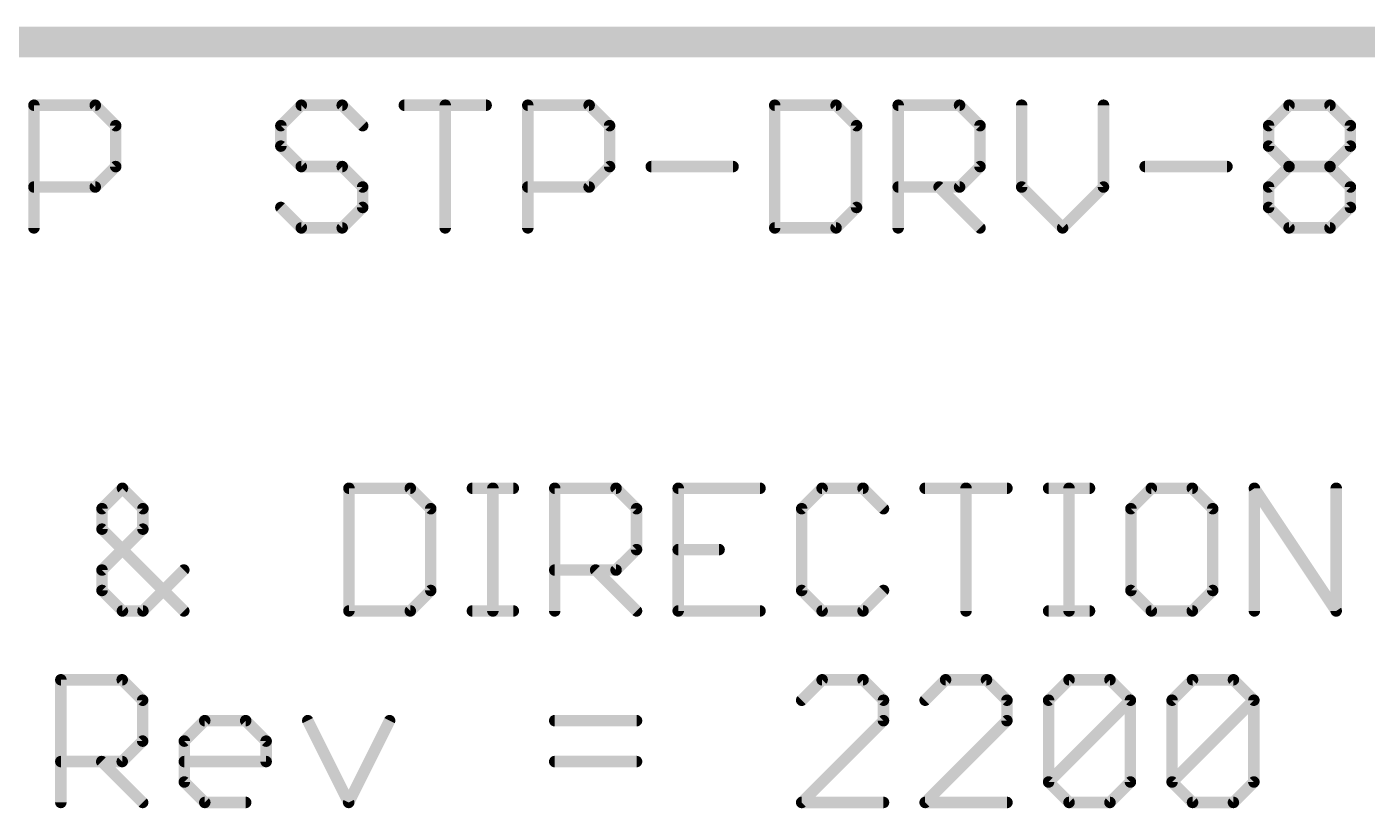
# Model space of a CAD drawing. Extents: x 0 to 387, y 0 to 260.
# Drawn here: x 308.62 to 326.39, y 167.64 to 178 of the extents above; entities that cross this region are included whole.
import ezdxf

# ---------------------------------------------------------------- set-up
doc = ezdxf.new("R2010")
doc.units = 0
doc.layers.add('91', color=94, linetype='CONTINUOUS')
doc.layers.add('94', color=14, linetype='CONTINUOUS')

msp = doc.modelspace()

# ---------------------------------------------------------------- linework, layer by layer
at = {"layer": '91', "const_width": 0.4064}
msp.add_lwpolyline([(294.64, 177.8), (353.06, 177.8)], dxfattribs=at)
at = {"layer": '94', "const_width": 0.1524}
for points in [[(308.7163, 175.3362), (308.7163, 176.9632)], [(308.7163, 176.9632), (309.5298, 176.9632)], [(309.5298, 176.9632), (309.801, 176.692)], [(312.2618, 176.9632), (311.9906, 176.692)], [(312.8041, 176.9632), (312.2618, 176.9632)], [(313.0753, 176.692), (312.8041, 176.9632)], [(313.6278, 176.9632), (314.7124, 176.9632)], [(314.1701, 175.3362), (314.1701, 176.9632)], [(315.2649, 175.3362), (315.2649, 176.9632)], [(315.2649, 176.9632), (316.0784, 176.9632)], [(316.0784, 176.9632), (316.3496, 176.692)], [(318.5392, 176.9632), (318.5392, 175.3362)], [(319.3527, 176.9632), (318.5392, 176.9632)], [(319.6239, 176.692), (319.3527, 176.9632)], [(320.1764, 175.3362), (320.1764, 176.9632)], [(320.1764, 176.9632), (320.9899, 176.9632)], [(320.9899, 176.9632), (321.261, 176.692)], [(321.8135, 176.9632), (321.8135, 175.8785)], [(322.8982, 175.8785), (322.8982, 176.9632)], [(325.0879, 176.692), (325.359, 176.9632)], [(325.359, 176.9632), (325.9014, 176.9632)], [(325.9014, 176.9632), (326.1725, 176.692)], [(309.801, 176.692), (309.801, 176.1497)], [(311.9906, 176.692), (311.9906, 176.4209)], [(316.3496, 176.692), (316.3496, 176.1497)], [(319.6239, 175.6074), (319.6239, 176.692)], [(321.261, 176.692), (321.261, 176.1497)], [(325.0879, 176.4209), (325.0879, 176.692)], [(326.1725, 176.692), (326.1725, 176.4209)], [(311.9906, 176.4209), (312.2618, 176.1497)], [(325.359, 176.1497), (325.0879, 176.4209)], [(326.1725, 176.4209), (325.9014, 176.1497)], [(309.801, 176.1497), (309.5298, 175.8785)], [(312.2618, 176.1497), (312.8041, 176.1497)], [(312.8041, 176.1497), (313.0753, 175.8785)], [(316.3496, 176.1497), (316.0784, 175.8785)], [(316.9021, 176.1497), (317.9867, 176.1497)], [(321.261, 176.1497), (320.9899, 175.8785)], [(323.4507, 176.1497), (324.5354, 176.1497)], [(325.0879, 175.8785), (325.359, 176.1497)], [(325.359, 176.1497), (325.9014, 176.1497)], [(325.9014, 176.1497), (326.1725, 175.8785)], [(309.5298, 175.8785), (308.7163, 175.8785)], [(313.0753, 175.8785), (313.0753, 175.6074)], [(316.0784, 175.8785), (315.2649, 175.8785)], [(320.9899, 175.8785), (320.1764, 175.8785)], [(320.7187, 175.8785), (321.261, 175.3362)], [(321.8135, 175.8785), (322.3559, 175.3362)], [(322.3559, 175.3362), (322.8982, 175.8785)], [(325.0879, 175.6074), (325.0879, 175.8785)], [(326.1725, 175.8785), (326.1725, 175.6074)], [(312.2618, 175.3362), (311.9906, 175.6074)], [(313.0753, 175.6074), (312.8041, 175.3362)], [(319.3527, 175.3362), (319.6239, 175.6074)], [(325.359, 175.3362), (325.0879, 175.6074)], [(326.1725, 175.6074), (325.9014, 175.3362)], [(312.8041, 175.3362), (312.2618, 175.3362)], [(318.5392, 175.3362), (319.3527, 175.3362)], [(325.9014, 175.3362), (325.359, 175.3362)], [(309.8903, 171.8832), (309.6191, 171.612)], [(310.1615, 171.612), (309.8903, 171.8832)], [(312.8935, 171.8832), (312.8935, 170.2562)], [(313.7069, 171.8832), (312.8935, 171.8832)], [(313.9781, 171.612), (313.7069, 171.8832)], [(314.5306, 171.8832), (315.0729, 171.8832)], [(314.8018, 170.2562), (314.8018, 171.8832)], [(315.622, 170.2562), (315.622, 171.8832)], [(315.622, 171.8832), (316.4355, 171.8832)], [(316.4355, 171.8832), (316.7067, 171.612)], [(318.3439, 171.8832), (317.2592, 171.8832)], [(317.2592, 171.8832), (317.2592, 170.2562)], [(319.1675, 171.8832), (318.8964, 171.612)], [(319.7099, 171.8832), (319.1675, 171.8832)], [(319.981, 171.612), (319.7099, 171.8832)], [(320.5335, 171.8832), (321.6182, 171.8832)], [(321.0758, 170.2562), (321.0758, 171.8832)], [(322.1707, 171.8832), (322.713, 171.8832)], [(322.4418, 170.2562), (322.4418, 171.8832)], [(323.5333, 171.8832), (323.2621, 171.612)], [(324.0756, 171.8832), (323.5333, 171.8832)], [(324.3468, 171.612), (324.0756, 171.8832)], [(324.8993, 170.2562), (324.8993, 171.8832)], [(324.8993, 171.8832), (325.9839, 170.2562)], [(325.9839, 170.2562), (325.9839, 171.8832)], [(309.6191, 171.612), (309.6191, 171.3409)], [(310.1615, 171.3409), (310.1615, 171.612)], [(313.9781, 170.5274), (313.9781, 171.612)], [(316.7067, 171.612), (316.7067, 171.0697)], [(318.8964, 171.612), (318.8964, 170.5274)], [(323.2621, 171.612), (323.2621, 170.5274)], [(324.3468, 170.5274), (324.3468, 171.612)], [(309.6191, 170.7985), (310.1615, 171.3409)], [(309.6191, 171.3409), (310.7038, 170.2562)], [(316.7067, 171.0697), (316.4355, 170.7985)], [(317.2592, 171.0697), (317.8015, 171.0697)], [(309.6191, 170.5274), (309.6191, 170.7985)], [(310.7038, 170.7985), (310.1615, 170.2562)], [(316.4355, 170.7985), (315.622, 170.7985)], [(316.1644, 170.7985), (316.7067, 170.2562)], [(309.8903, 170.2562), (309.6191, 170.5274)], [(313.7069, 170.2562), (313.9781, 170.5274)], [(318.8964, 170.5274), (319.1675, 170.2562)], [(319.7099, 170.2562), (319.981, 170.5274)], [(323.2621, 170.5274), (323.5333, 170.2562)], [(324.0756, 170.2562), (324.3468, 170.5274)], [(310.1615, 170.2562), (309.8903, 170.2562)], [(312.8935, 170.2562), (313.7069, 170.2562)], [(314.5306, 170.2562), (315.0729, 170.2562)], [(317.2592, 170.2562), (318.3439, 170.2562)], [(319.1675, 170.2562), (319.7099, 170.2562)], [(322.1707, 170.2562), (322.713, 170.2562)], [(323.5333, 170.2562), (324.0756, 170.2562)], [(309.0734, 167.7162), (309.0734, 169.3432)], [(309.0734, 169.3432), (309.8869, 169.3432)], [(309.8869, 169.3432), (310.1581, 169.072)], [(319.1675, 169.3432), (318.8964, 169.072)], [(319.7099, 169.3432), (319.1675, 169.3432)], [(319.981, 169.072), (319.7099, 169.3432)], [(320.8047, 169.3432), (320.5335, 169.072)], [(321.347, 169.3432), (320.8047, 169.3432)], [(321.6182, 169.072), (321.347, 169.3432)], [(322.1707, 169.072), (322.4418, 169.3432)], [(322.4418, 169.3432), (322.9842, 169.3432)], [(322.9842, 169.3432), (323.2553, 169.072)], [(323.8078, 169.072), (324.079, 169.3432)], [(324.079, 169.3432), (324.6213, 169.3432)], [(324.6213, 169.3432), (324.8925, 169.072)], [(310.1581, 169.072), (310.1581, 168.5297)], [(319.981, 168.8009), (319.981, 169.072)], [(321.6182, 168.8009), (321.6182, 169.072)], [(322.1707, 167.9874), (322.1707, 169.072)], [(322.1707, 167.9874), (323.2553, 169.072)], [(323.2553, 169.072), (323.2553, 167.9874)], [(323.8078, 167.9874), (323.8078, 169.072)], [(323.8078, 167.9874), (324.8925, 169.072)], [(324.8925, 169.072), (324.8925, 167.9874)], [(310.7106, 168.5297), (310.9817, 168.8009)], [(310.9817, 168.8009), (311.5241, 168.8009)], [(311.5241, 168.8009), (311.7952, 168.5297)], [(312.3477, 168.8009), (312.8901, 167.7162)], [(312.8901, 167.7162), (313.4324, 168.8009)], [(315.622, 168.8009), (316.7067, 168.8009)], [(318.8964, 167.7162), (319.981, 168.8009)], [(320.5335, 167.7162), (321.6182, 168.8009)], [(310.1581, 168.5297), (309.8869, 168.2585)], [(310.7106, 167.9874), (310.7106, 168.5297)], [(311.7952, 168.5297), (311.7952, 168.2585)], [(309.8869, 168.2585), (309.0734, 168.2585)], [(309.6157, 168.2585), (310.1581, 167.7162)], [(311.7952, 168.2585), (310.7106, 168.2585)], [(315.622, 168.2585), (316.7067, 168.2585)], [(310.9817, 167.7162), (310.7106, 167.9874)], [(322.4418, 167.7162), (322.1707, 167.9874)], [(323.2553, 167.9874), (322.9842, 167.7162)], [(324.079, 167.7162), (323.8078, 167.9874)], [(324.8925, 167.9874), (324.6213, 167.7162)], [(311.5241, 167.7162), (310.9817, 167.7162)], [(319.981, 167.7162), (318.8964, 167.7162)], [(321.6182, 167.7162), (320.5335, 167.7162)], [(322.9842, 167.7162), (322.4418, 167.7162)], [(324.6213, 167.7162), (324.079, 167.7162)]]:
    msp.add_lwpolyline(points, dxfattribs=at)
at = {"layer": '94', "const_width": 0.0762}
for points in [[(308.7544, 176.9632, 1), (308.6782, 176.9632)], [(308.7163, 177.0013, 1), (308.7163, 176.9251)], [(309.5567, 176.9901, 1), (309.5028, 176.9362)], [(309.5298, 176.9251, 1), (309.5298, 177.0013)], [(312.2618, 177.0013, 1), (312.2618, 176.9251)], [(312.2887, 176.9362, 1), (312.2348, 176.9901)], [(312.831, 176.9901, 1), (312.7772, 176.9362)], [(312.8041, 176.9251, 1), (312.8041, 177.0013)], [(313.6278, 177.0013, 1), (313.6278, 176.9251)], [(314.2082, 176.9632, 1), (314.132, 176.9632)], [(314.7124, 176.9251, 1), (314.7124, 177.0013)], [(315.303, 176.9632, 1), (315.2268, 176.9632)], [(315.2649, 177.0013, 1), (315.2649, 176.9251)], [(316.1054, 176.9901, 1), (316.0515, 176.9362)], [(316.0784, 176.9251, 1), (316.0784, 177.0013)], [(318.5773, 176.9632, 1), (318.5011, 176.9632)], [(318.5392, 177.0013, 1), (318.5392, 176.9251)], [(319.3797, 176.9901, 1), (319.3258, 176.9362)], [(319.3527, 176.9251, 1), (319.3527, 177.0013)], [(320.2145, 176.9632, 1), (320.1383, 176.9632)], [(320.1764, 177.0013, 1), (320.1764, 176.9251)], [(321.0168, 176.9901, 1), (320.9629, 176.9362)], [(320.9899, 176.9251, 1), (320.9899, 177.0013)], [(321.8516, 176.9632, 1), (321.7754, 176.9632)], [(322.9363, 176.9632, 1), (322.8601, 176.9632)], [(325.359, 177.0013, 1), (325.359, 176.9251)], [(325.386, 176.9362, 1), (325.3321, 176.9901)], [(325.9283, 176.9901, 1), (325.8744, 176.9362)], [(325.9014, 176.9251, 1), (325.9014, 177.0013)], [(309.8391, 176.692, 1), (309.7629, 176.692)], [(309.774, 176.6651, 1), (309.8279, 176.719)], [(312.0287, 176.692, 1), (311.9525, 176.692)], [(311.9637, 176.719, 1), (312.0175, 176.6651)], [(313.0483, 176.6651, 1), (313.1022, 176.719)], [(316.3877, 176.692, 1), (316.3115, 176.692)], [(316.3226, 176.6651, 1), (316.3765, 176.719)], [(319.662, 176.692, 1), (319.5858, 176.692)], [(319.597, 176.6651, 1), (319.6508, 176.719)], [(321.2991, 176.692, 1), (321.2229, 176.692)], [(321.2341, 176.6651, 1), (321.288, 176.719)], [(325.0609, 176.719, 1), (325.1148, 176.6651)], [(325.126, 176.692, 1), (325.0498, 176.692)], [(326.2106, 176.692, 1), (326.1344, 176.692)], [(326.1456, 176.6651, 1), (326.1995, 176.719)], [(312.0175, 176.4478, 1), (311.9637, 176.3939)], [(325.1148, 176.4478, 1), (325.0609, 176.3939)], [(326.1995, 176.3939, 1), (326.1456, 176.4478)], [(311.9525, 176.4209, 1), (312.0287, 176.4209)], [(325.0498, 176.4209, 1), (325.126, 176.4209)], [(326.1344, 176.4209, 1), (326.2106, 176.4209)], [(309.7629, 176.1497, 1), (309.8391, 176.1497)], [(309.8279, 176.1228, 1), (309.774, 176.1766)], [(312.2618, 176.1878, 1), (312.2618, 176.1116)], [(312.2348, 176.1228, 1), (312.2887, 176.1766)], [(312.831, 176.1766, 1), (312.7772, 176.1228)], [(312.8041, 176.1116, 1), (312.8041, 176.1878)], [(316.3115, 176.1497, 1), (316.3877, 176.1497)], [(316.3765, 176.1228, 1), (316.3226, 176.1766)], [(316.9021, 176.1878, 1), (316.9021, 176.1116)], [(317.9867, 176.1116, 1), (317.9867, 176.1878)], [(321.2229, 176.1497, 1), (321.2991, 176.1497)], [(321.288, 176.1228, 1), (321.2341, 176.1766)], [(323.4507, 176.1878, 1), (323.4507, 176.1116)], [(324.5354, 176.1116, 1), (324.5354, 176.1878)], [(325.359, 176.1878, 1), (325.359, 176.1116)], [(325.386, 176.1228, 1), (325.3321, 176.1766)], [(325.3321, 176.1228, 1), (325.386, 176.1766)], [(325.9283, 176.1766, 1), (325.8744, 176.1228)], [(325.8744, 176.1766, 1), (325.9283, 176.1228)], [(325.9014, 176.1116, 1), (325.9014, 176.1878)], [(308.7163, 175.9166, 1), (308.7163, 175.8404)], [(309.5298, 175.8404, 1), (309.5298, 175.9166)], [(313.1134, 175.8785, 1), (313.0372, 175.8785)], [(315.2649, 175.9166, 1), (315.2649, 175.8404)], [(316.0784, 175.8404, 1), (316.0784, 175.9166)], [(320.1764, 175.9166, 1), (320.1764, 175.8404)], [(320.7457, 175.9055, 1), (320.6918, 175.8516)], [(320.9899, 175.8404, 1), (320.9899, 175.9166)], [(321.8405, 175.9055, 1), (321.7866, 175.8516)], [(322.9251, 175.8516, 1), (322.8713, 175.9055)], [(325.126, 175.8785, 1), (325.0498, 175.8785)], [(326.2106, 175.8785, 1), (326.1344, 175.8785)], [(309.5028, 175.9055, 1), (309.5567, 175.8516)], [(313.0483, 175.8516, 1), (313.1022, 175.9055)], [(316.0515, 175.9055, 1), (316.1054, 175.8516)], [(320.9629, 175.9055, 1), (321.0168, 175.8516)], [(321.7754, 175.8785, 1), (321.8516, 175.8785)], [(322.8601, 175.8785, 1), (322.9363, 175.8785)], [(325.0609, 175.9055, 1), (325.1148, 175.8516)], [(326.1456, 175.8516, 1), (326.1995, 175.9055)], [(312.0175, 175.6343, 1), (311.9637, 175.5804)], [(313.0372, 175.6074, 1), (313.1134, 175.6074)], [(313.1022, 175.5804, 1), (313.0483, 175.6343)], [(319.5858, 175.6074, 1), (319.662, 175.6074)], [(319.6508, 175.5804, 1), (319.597, 175.6343)], [(325.1148, 175.6343, 1), (325.0609, 175.5804)], [(325.0498, 175.6074, 1), (325.126, 175.6074)], [(326.1344, 175.6074, 1), (326.2106, 175.6074)], [(326.1995, 175.5804, 1), (326.1456, 175.6343)], [(308.6782, 175.3362, 1), (308.7544, 175.3362)], [(312.2618, 175.3743, 1), (312.2618, 175.2981)], [(312.2348, 175.3093, 1), (312.2887, 175.3631)], [(312.7772, 175.3631, 1), (312.831, 175.3093)], [(312.8041, 175.2981, 1), (312.8041, 175.3743)], [(314.132, 175.3362, 1), (314.2082, 175.3362)], [(315.2268, 175.3362, 1), (315.303, 175.3362)], [(318.5392, 175.3743, 1), (318.5392, 175.2981)], [(318.5011, 175.3362, 1), (318.5773, 175.3362)], [(319.3258, 175.3631, 1), (319.3797, 175.3093)], [(319.3527, 175.2981, 1), (319.3527, 175.3743)], [(320.1383, 175.3362, 1), (320.2145, 175.3362)], [(321.2341, 175.3093, 1), (321.288, 175.3631)], [(322.3289, 175.3631, 1), (322.3828, 175.3093)], [(322.3289, 175.3093, 1), (322.3828, 175.3631)], [(325.359, 175.3743, 1), (325.359, 175.2981)], [(325.3321, 175.3093, 1), (325.386, 175.3631)], [(325.8744, 175.3631, 1), (325.9283, 175.3093)], [(325.9014, 175.2981, 1), (325.9014, 175.3743)], [(309.9172, 171.9101, 1), (309.8634, 171.8562)], [(309.9172, 171.8562, 1), (309.8634, 171.9101)], [(312.9316, 171.8832, 1), (312.8554, 171.8832)], [(312.8935, 171.9213, 1), (312.8935, 171.8451)], [(313.7339, 171.9101, 1), (313.68, 171.8562)], [(313.7069, 171.8451, 1), (313.7069, 171.9213)], [(314.5306, 171.9213, 1), (314.5306, 171.8451)], [(314.8399, 171.8832, 1), (314.7637, 171.8832)], [(315.0729, 171.8451, 1), (315.0729, 171.9213)], [(315.6601, 171.8832, 1), (315.5839, 171.8832)], [(315.622, 171.9213, 1), (315.622, 171.8451)], [(316.4625, 171.9101, 1), (316.4086, 171.8562)], [(316.4355, 171.8451, 1), (316.4355, 171.9213)], [(317.2592, 171.9213, 1), (317.2592, 171.8451)], [(317.2973, 171.8832, 1), (317.2211, 171.8832)], [(318.3439, 171.8451, 1), (318.3439, 171.9213)], [(319.1675, 171.9213, 1), (319.1675, 171.8451)], [(319.1945, 171.8562, 1), (319.1406, 171.9101)], [(319.7368, 171.9101, 1), (319.6829, 171.8562)], [(319.7099, 171.8451, 1), (319.7099, 171.9213)], [(320.5335, 171.9213, 1), (320.5335, 171.8451)], [(321.1139, 171.8832, 1), (321.0377, 171.8832)], [(321.6182, 171.8451, 1), (321.6182, 171.9213)], [(322.1707, 171.9213, 1), (322.1707, 171.8451)], [(322.4799, 171.8832, 1), (322.4037, 171.8832)], [(322.713, 171.8451, 1), (322.713, 171.9213)], [(323.5333, 171.9213, 1), (323.5333, 171.8451)], [(323.5602, 171.8562, 1), (323.5063, 171.9101)], [(324.1025, 171.9101, 1), (324.0487, 171.8562)], [(324.0756, 171.8451, 1), (324.0756, 171.9213)], [(324.9374, 171.8832, 1), (324.8612, 171.8832)], [(324.931, 171.9043, 1), (324.8676, 171.8621)], [(326.022, 171.8832, 1), (325.9458, 171.8832)], [(309.6572, 171.612, 1), (309.581, 171.612)], [(310.1996, 171.612, 1), (310.1234, 171.612)], [(314.0162, 171.612, 1), (313.94, 171.612)], [(316.7448, 171.612, 1), (316.6686, 171.612)], [(318.9345, 171.612, 1), (318.8583, 171.612)], [(323.3002, 171.612, 1), (323.224, 171.612)], [(324.3849, 171.612, 1), (324.3087, 171.612)], [(309.5922, 171.639, 1), (309.6461, 171.5851)], [(310.1345, 171.5851, 1), (310.1884, 171.639)], [(313.9512, 171.5851, 1), (314.005, 171.639)], [(316.6798, 171.5851, 1), (316.7336, 171.639)], [(318.8694, 171.639, 1), (318.9233, 171.5851)], [(319.9541, 171.5851, 1), (320.008, 171.639)], [(323.2352, 171.639, 1), (323.289, 171.5851)], [(324.3198, 171.5851, 1), (324.3737, 171.639)], [(309.6461, 171.3678, 1), (309.5922, 171.3139)], [(309.581, 171.3409, 1), (309.6572, 171.3409)], [(310.1234, 171.3409, 1), (310.1996, 171.3409)], [(310.1884, 171.3139, 1), (310.1345, 171.3678)], [(316.6686, 171.0697, 1), (316.7448, 171.0697)], [(316.7336, 171.0428, 1), (316.6798, 171.0966)], [(317.2592, 171.1078, 1), (317.2592, 171.0316)], [(317.8015, 171.0316, 1), (317.8015, 171.1078)], [(309.6572, 170.7985, 1), (309.581, 170.7985)], [(309.5922, 170.8255, 1), (309.6461, 170.7716)], [(310.7307, 170.7716, 1), (310.6769, 170.8255)], [(315.622, 170.8366, 1), (315.622, 170.7604)], [(316.1913, 170.8255, 1), (316.1374, 170.7716)], [(316.4086, 170.8255, 1), (316.4625, 170.7716)], [(316.4355, 170.7604, 1), (316.4355, 170.8366)], [(309.6461, 170.5543, 1), (309.5922, 170.5004)], [(309.581, 170.5274, 1), (309.6572, 170.5274)], [(313.94, 170.5274, 1), (314.0162, 170.5274)], [(314.005, 170.5004, 1), (313.9512, 170.5543)], [(318.9233, 170.5543, 1), (318.8694, 170.5004)], [(318.8583, 170.5274, 1), (318.9345, 170.5274)], [(320.008, 170.5004, 1), (319.9541, 170.5543)], [(323.289, 170.5543, 1), (323.2352, 170.5004)], [(323.224, 170.5274, 1), (323.3002, 170.5274)], [(324.3087, 170.5274, 1), (324.3849, 170.5274)], [(324.3737, 170.5004, 1), (324.3198, 170.5543)], [(309.8903, 170.2943, 1), (309.8903, 170.2181)], [(309.8634, 170.2293, 1), (309.9172, 170.2831)], [(310.1345, 170.2831, 1), (310.1884, 170.2293)], [(310.1615, 170.2181, 1), (310.1615, 170.2943)], [(310.6769, 170.2293, 1), (310.7307, 170.2831)], [(312.8935, 170.2943, 1), (312.8935, 170.2181)], [(312.8554, 170.2562, 1), (312.9316, 170.2562)], [(313.68, 170.2831, 1), (313.7339, 170.2293)], [(313.7069, 170.2181, 1), (313.7069, 170.2943)], [(314.5306, 170.2943, 1), (314.5306, 170.2181)], [(314.7637, 170.2562, 1), (314.8399, 170.2562)], [(315.0729, 170.2181, 1), (315.0729, 170.2943)], [(315.5839, 170.2562, 1), (315.6601, 170.2562)], [(316.6798, 170.2293, 1), (316.7336, 170.2831)], [(317.2592, 170.2943, 1), (317.2592, 170.2181)], [(317.2211, 170.2562, 1), (317.2973, 170.2562)], [(318.3439, 170.2181, 1), (318.3439, 170.2943)], [(319.1675, 170.2943, 1), (319.1675, 170.2181)], [(319.1406, 170.2293, 1), (319.1945, 170.2831)], [(319.6829, 170.2831, 1), (319.7368, 170.2293)], [(319.7099, 170.2181, 1), (319.7099, 170.2943)], [(321.0377, 170.2562, 1), (321.1139, 170.2562)], [(322.1707, 170.2943, 1), (322.1707, 170.2181)], [(322.4037, 170.2562, 1), (322.4799, 170.2562)], [(322.713, 170.2181, 1), (322.713, 170.2943)], [(323.5333, 170.2943, 1), (323.5333, 170.2181)], [(323.5063, 170.2293, 1), (323.5602, 170.2831)], [(324.0487, 170.2831, 1), (324.1025, 170.2293)], [(324.0756, 170.2181, 1), (324.0756, 170.2943)], [(324.8612, 170.2562, 1), (324.9374, 170.2562)], [(325.9458, 170.2562, 1), (326.022, 170.2562)], [(325.9522, 170.2351, 1), (326.0156, 170.2773)], [(309.1115, 169.3432, 1), (309.0353, 169.3432)], [(309.0734, 169.3813, 1), (309.0734, 169.3051)], [(309.9139, 169.3701, 1), (309.86, 169.3162)], [(309.8869, 169.3051, 1), (309.8869, 169.3813)], [(319.1675, 169.3813, 1), (319.1675, 169.3051)], [(319.1945, 169.3162, 1), (319.1406, 169.3701)], [(319.7368, 169.3701, 1), (319.6829, 169.3162)], [(319.7099, 169.3051, 1), (319.7099, 169.3813)], [(320.8047, 169.3813, 1), (320.8047, 169.3051)], [(320.8316, 169.3162, 1), (320.7777, 169.3701)], [(321.3739, 169.3701, 1), (321.3201, 169.3162)], [(321.347, 169.3051, 1), (321.347, 169.3813)], [(322.4418, 169.3813, 1), (322.4418, 169.3051)], [(322.4688, 169.3162, 1), (322.4149, 169.3701)], [(323.0111, 169.3701, 1), (322.9572, 169.3162)], [(322.9842, 169.3051, 1), (322.9842, 169.3813)], [(324.079, 169.3813, 1), (324.079, 169.3051)], [(324.1059, 169.3162, 1), (324.052, 169.3701)], [(324.6483, 169.3701, 1), (324.5944, 169.3162)], [(324.6213, 169.3051, 1), (324.6213, 169.3813)], [(310.1962, 169.072, 1), (310.12, 169.072)], [(310.1311, 169.0451, 1), (310.185, 169.099)], [(318.8694, 169.099, 1), (318.9233, 169.0451)], [(320.0191, 169.072, 1), (319.9429, 169.072)], [(319.9541, 169.0451, 1), (320.008, 169.099)], [(320.5066, 169.099, 1), (320.5605, 169.0451)], [(321.6563, 169.072, 1), (321.5801, 169.072)], [(321.5912, 169.0451, 1), (321.6451, 169.099)], [(322.1437, 169.099, 1), (322.1976, 169.0451)], [(322.2088, 169.072, 1), (322.1326, 169.072)], [(323.2934, 169.072, 1), (323.2172, 169.072)], [(323.2823, 169.0451, 1), (323.2284, 169.099)], [(323.2284, 169.0451, 1), (323.2823, 169.099)], [(323.8459, 169.072, 1), (323.7697, 169.072)], [(323.7809, 169.099, 1), (323.8348, 169.0451)], [(324.9306, 169.072, 1), (324.8544, 169.072)], [(324.9194, 169.0451, 1), (324.8655, 169.099)], [(324.8655, 169.0451, 1), (324.9194, 169.099)], [(310.9817, 168.839, 1), (310.9817, 168.7628)], [(311.0087, 168.7739, 1), (310.9548, 168.8278)], [(311.551, 168.8278, 1), (311.4971, 168.7739)], [(311.5241, 168.7628, 1), (311.5241, 168.839)], [(312.3818, 168.8179, 1), (312.3137, 168.7838)], [(313.4665, 168.7838, 1), (313.3983, 168.8179)], [(315.622, 168.839, 1), (315.622, 168.7628)], [(316.7067, 168.7628, 1), (316.7067, 168.839)], [(320.008, 168.7739, 1), (319.9541, 168.8278)], [(321.6451, 168.7739, 1), (321.5912, 168.8278)], [(319.9429, 168.8009, 1), (320.0191, 168.8009)], [(321.5801, 168.8009, 1), (321.6563, 168.8009)], [(310.12, 168.5297, 1), (310.1962, 168.5297)], [(310.185, 168.5028, 1), (310.1311, 168.5566)], [(310.7487, 168.5297, 1), (310.6725, 168.5297)], [(310.6836, 168.5566, 1), (310.7375, 168.5028)], [(311.8333, 168.5297, 1), (311.7571, 168.5297)], [(311.7683, 168.5028, 1), (311.8222, 168.5566)], [(309.0734, 168.2966, 1), (309.0734, 168.2204)], [(309.6427, 168.2855, 1), (309.5888, 168.2316)], [(309.86, 168.2855, 1), (309.9139, 168.2316)], [(309.8869, 168.2204, 1), (309.8869, 168.2966)], [(310.7106, 168.2966, 1), (310.7106, 168.2204)], [(311.7952, 168.2204, 1), (311.7952, 168.2966)], [(315.622, 168.2966, 1), (315.622, 168.2204)], [(316.7067, 168.2204, 1), (316.7067, 168.2966)], [(311.7571, 168.2585, 1), (311.8333, 168.2585)], [(310.7375, 168.0143, 1), (310.6836, 167.9604)], [(310.6725, 167.9874, 1), (310.7487, 167.9874)], [(322.1976, 168.0143, 1), (322.1437, 167.9604)], [(322.1437, 168.0143, 1), (322.1976, 167.9604)], [(322.1326, 167.9874, 1), (322.2088, 167.9874)], [(323.2172, 167.9874, 1), (323.2934, 167.9874)], [(323.2823, 167.9604, 1), (323.2284, 168.0143)], [(323.8348, 168.0143, 1), (323.7809, 167.9604)], [(323.7809, 168.0143, 1), (323.8348, 167.9604)], [(323.7697, 167.9874, 1), (323.8459, 167.9874)], [(324.8544, 167.9874, 1), (324.9306, 167.9874)], [(324.9194, 167.9604, 1), (324.8655, 168.0143)], [(310.1311, 167.6893, 1), (310.185, 167.7431)], [(310.9817, 167.7543, 1), (310.9817, 167.6781)], [(310.9548, 167.6893, 1), (311.0087, 167.7431)], [(311.5241, 167.6781, 1), (311.5241, 167.7543)], [(318.8964, 167.7543, 1), (318.8964, 167.6781)], [(318.8694, 167.7431, 1), (318.9233, 167.6893)], [(319.981, 167.6781, 1), (319.981, 167.7543)], [(320.5335, 167.7543, 1), (320.5335, 167.6781)], [(320.5066, 167.7431, 1), (320.5605, 167.6893)], [(321.6182, 167.6781, 1), (321.6182, 167.7543)], [(322.4418, 167.7543, 1), (322.4418, 167.6781)], [(322.4149, 167.6893, 1), (322.4688, 167.7431)], [(322.9572, 167.7431, 1), (323.0111, 167.6893)], [(322.9842, 167.6781, 1), (322.9842, 167.7543)], [(324.079, 167.7543, 1), (324.079, 167.6781)], [(324.052, 167.6893, 1), (324.1059, 167.7431)], [(324.5944, 167.7431, 1), (324.6483, 167.6893)], [(324.6213, 167.6781, 1), (324.6213, 167.7543)], [(309.0353, 167.7162, 1), (309.1115, 167.7162)], [(312.856, 167.7332, 1), (312.9241, 167.6992)], [(312.856, 167.6992, 1), (312.9241, 167.7332)]]:
    msp.add_lwpolyline(points, format="xyb", dxfattribs=at)

doc.saveas('drawing.dxf')
